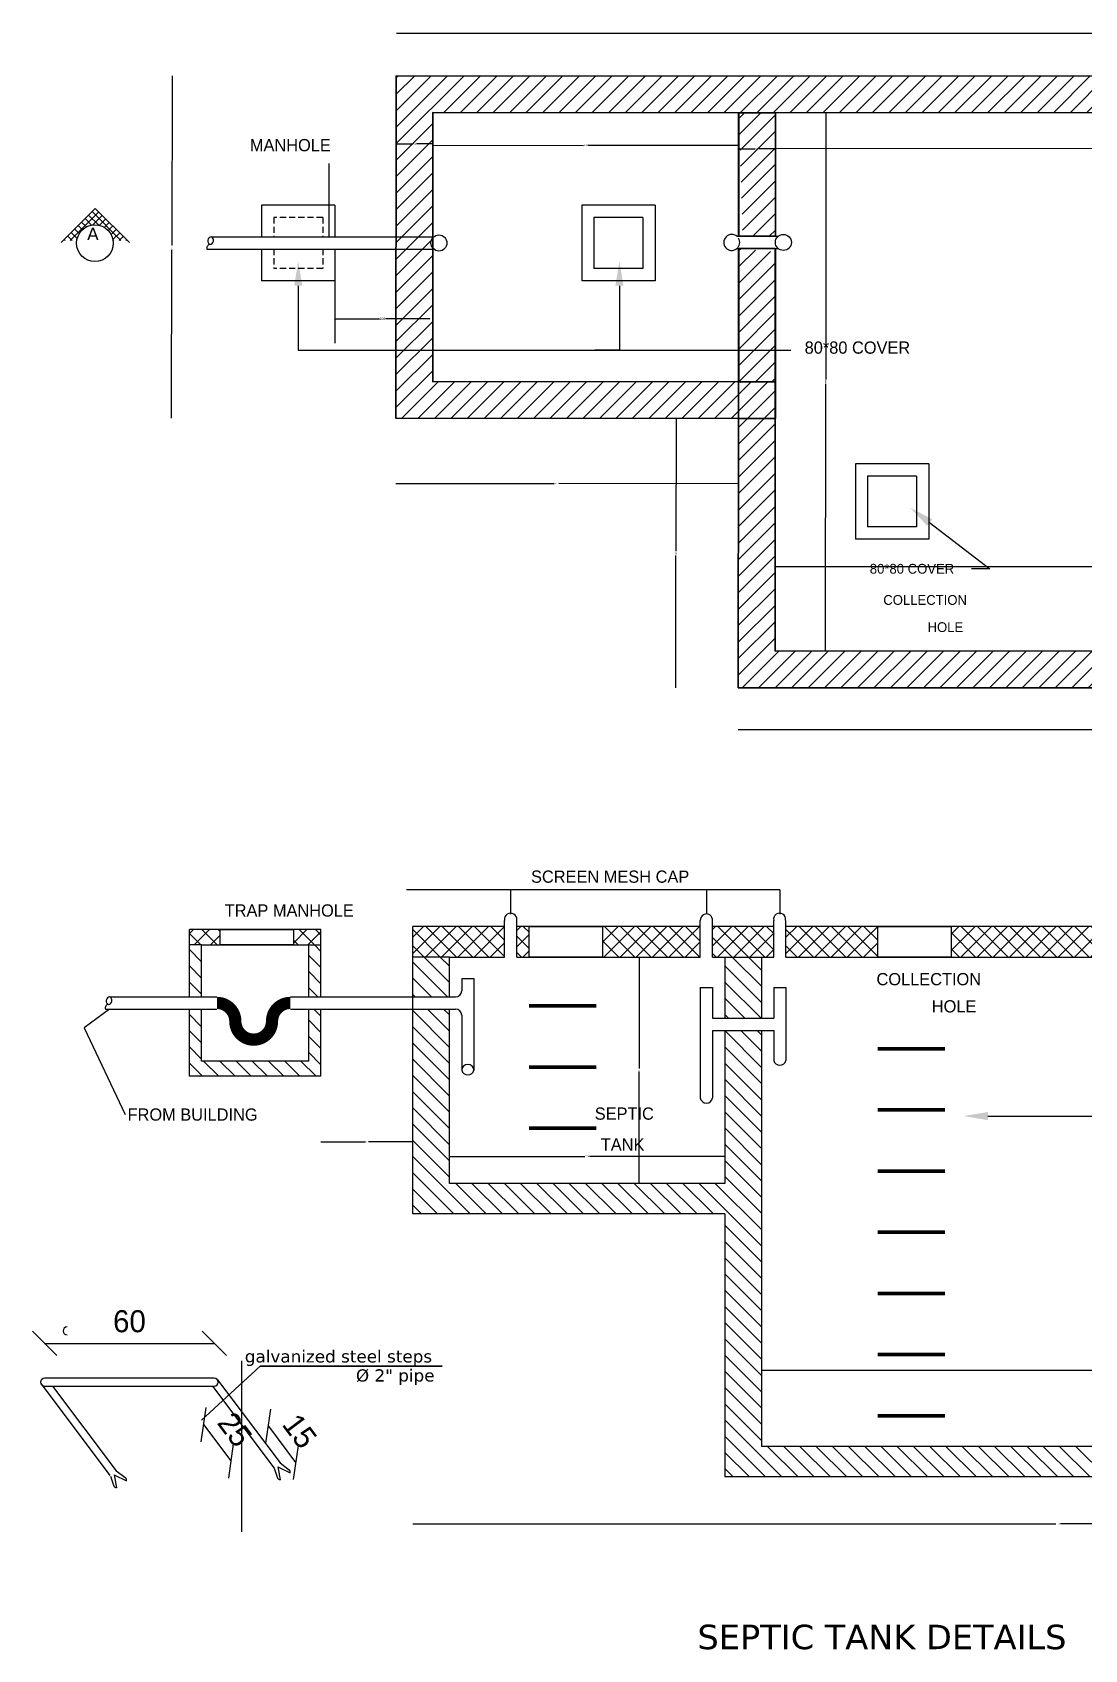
# Model space of a CAD drawing. Header units: millimetres. Extents: x 2969 to 3572, y -1471 to -565.
# Drawn here: x 3378.8 to 3464.8, y -696.8 to -564.6 of the extents above; entities that cross this region are included whole.
import ezdxf
from ezdxf.enums import TextEntityAlignment as Align

# ---------------------------------------------------------------- set-up
doc = ezdxf.new("R2010")
doc.units = ezdxf.units.MM
doc.linetypes.add('DASHED', pattern=[0.75, 0.5, -0.25])
doc.linetypes.add('Hidden', pattern=[71.4375, 47.625, -23.8125])
doc.layers.add('A-DETL-MLIN', color=7, linetype='Continuous', lineweight=35)
doc.layers.add('WALL', color=7, linetype='Continuous', lineweight=35)
for name, color, linetype in [('DIM', 4, 'Continuous'), ('HATCH', 8, 'Continuous'), ('PIPE', 1, 'Continuous'), ('SW', 8, 'Continuous'), ('TEXT', 7, 'Continuous'), ('TXT', 7, 'Continuous')]:
    doc.layers.add(name, color=color, linetype=linetype)
doc.styles.add('ROMANS', font='stylu.ttf')
doc.styles.add('style1-bil', font='arial.ttf')
doc.styles.add('VERDANA', font='verdana.ttf')
doc.dimstyles.new('book', dxfattribs={"dimtxt": 0.1, "dimasz": 0.04, "dimexe": 0.18, "dimexo": 0.0625, "dimgap": 0.04, "dimtad": 0, "dimzin": 0, "dimdsep": 46, "dimtxsty": 'style1-bil', "dimblk": 'ARCHTICK', "dimcen": 0.09, "dimse1": 1, "dimse2": 1, "dimclrd": 160, "dimclrt": 7, "dimadec": 0, "dimazin": 0, "dimtfac": 1, "dimtofl": 0, "dimtmove": 2, "dimatfit": 3, "dimfxl": 0.18, "dimtolj": 1, "dimtzin": 0, "dimlwd": 25, "dimarcsym": 0})
doc.dimstyles.new('naheel dim', dxfattribs={"dimtxt": 0.2, "dimasz": 0.12, "dimexe": 0.18, "dimexo": 0.0625, "dimgap": 0.04, "dimtad": 0, "dimzin": 0, "dimdsep": 46, "dimtxsty": 'style1-bil', "dimblk": 'ARCHTICK', "dimcen": 0.09, "dimse1": 1, "dimse2": 1, "dimclrd": 160, "dimclrt": 7, "dimadec": 0, "dimazin": 0, "dimtfac": 1, "dimtofl": 0, "dimtmove": 2, "dimatfit": 3, "dimfxl": 1, "dimtolj": 1, "dimtzin": 0, "dimlwd": 25, "dimarcsym": 0})
doc.dimstyles.new('PLAN DIN', dxfattribs={"dimtxt": 0.1, "dimasz": 0.04, "dimexe": 0.18, "dimexo": 0.0625, "dimgap": 0.04, "dimtad": 0, "dimdec": 0, "dimlfac": 100, "dimzin": 0, "dimdsep": 46, "dimtxsty": 'style1-bil', "dimblk": 'ARCHTICK', "dimcen": 0.09, "dimse1": 1, "dimse2": 1, "dimclrd": 160, "dimclrt": 7, "dimadec": 0, "dimazin": 0, "dimtfac": 1, "dimtdec": 0, "dimtofl": 0, "dimtmove": 2, "dimatfit": 3, "dimfxl": 0.18, "dimtolj": 1, "dimtzin": 0, "dimlwd": 25, "dimarcsym": 0})
doc.dimstyles.new('standard-01', dxfattribs={"dimtxt": 0.2, "dimasz": 0.12, "dimexe": 0.18, "dimexo": 0.0625, "dimgap": 0.04, "dimtad": 0, "dimzin": 0, "dimdsep": 46, "dimtxsty": 'style1-bil', "dimblk": 'ARCHTICK', "dimcen": 0.09, "dimse1": 1, "dimse2": 1, "dimclrd": 160, "dimclrt": 7, "dimadec": 0, "dimazin": 0, "dimtfac": 1, "dimtofl": 0, "dimtmove": 2, "dimatfit": 3, "dimfxl": 1, "dimtolj": 1, "dimtzin": 0, "dimlwd": 25, "dimarcsym": 2})
pattern_1 = [(45, (3436.5743, -593.1619), (-0.67352, 0.67352), [])]
pattern_2 = [(135, (758.5843, -1238.8432), (0.6629126, 0.6629126), [])]

# ---------------------------------------------------------------- blocks, each defined once
blk = doc.blocks.new('_ARCHTICK')
at = {"color": 0, "linetype": 'ByBlock', "const_width": 0.15}
blk.add_lwpolyline([(-0.5, -0.5), (0.5, 0.5)], dxfattribs=at)
blk = doc.blocks.new('*D2')
at = {"layer": 'Defpoints', "color": 0, "transparency": 16777216}
for p in [(3408.58, -564.65), (3525.59, -564.65), (3525.59, -564.65)]:
    blk.add_point(p, dxfattribs=at)
at = {"layer": 'WALL', "color": 160, "lineweight": 25, "transparency": 16777216}
for p, q in [((3408.58, -564.65), (3467.18, -564.65)), ((3525.59, -564.65), (3467.61, -564.65))]:
    blk.add_line(p, q, dxfattribs=at)
at = {"layer": 'WALL', "color": 160, "lineweight": 25, "transparency": 16777216, "xscale": 0.04, "yscale": 0.04, "zscale": 0.04, "rotation": 180}
blk.add_blockref('_ARCHTICK', (3408.58, -564.65), dxfattribs=at)
at = {"layer": 'WALL', "color": 160, "lineweight": 25, "transparency": 16777216, "xscale": 0.04, "yscale": 0.04, "zscale": 0.04}
blk.add_blockref('_ARCHTICK', (3525.59, -564.65), dxfattribs=at)
at = {"layer": 'WALL', "color": 7, "transparency": 16777216, "insert": (3467.39, -564.65), "char_height": 0.1, "attachment_point": 5, "style": 'style1-bil'}
blk.add_mtext('\\A1;11701', dxfattribs=at)
blk = doc.blocks.new('*D3')
at = {"layer": 'Defpoints', "color": 0, "transparency": 16777216}
for p in [(3390.25, -568.13), (3390.25, -568.13), (3390.21, -596.13)]:
    blk.add_point(p, dxfattribs=at)
at = {"layer": 'WALL', "color": 160, "lineweight": 25, "transparency": 16777216}
for p, q in [((3390.25, -568.13), (3390.23, -581.98)), ((3390.21, -596.13), (3390.23, -582.36))]:
    blk.add_line(p, q, dxfattribs=at)
at = {"layer": 'WALL', "color": 160, "lineweight": 25, "transparency": 16777216, "xscale": 0.04, "yscale": 0.04, "zscale": 0.04}
for p, rotation in [((3390.25, -568.13), 89.93582331459392), ((3390.21, -596.13), 269.9358233145939)]:
    blk.add_blockref('_ARCHTICK', p, dxfattribs=dict(at, rotation=rotation))
at = {"layer": 'WALL', "color": 7, "transparency": 16777216, "insert": (3390.23, -582.17), "char_height": 0.1, "attachment_point": 5, "rotation": 89.9358, "style": 'style1-bil'}
blk.add_mtext('\\A1;2800', dxfattribs=at)
blk = doc.blocks.new('*D4')
at = {"layer": 'Defpoints', "color": 0, "transparency": 16777216}
for p in [(3408.54, -601.45), (3408.54, -601.45), (3436.54, -601.48)]:
    blk.add_point(p, dxfattribs=at)
at = {"layer": 'WALL', "color": 160, "lineweight": 25, "transparency": 16777216}
for p, q in [((3408.54, -601.45), (3421.48, -601.46)), ((3436.54, -601.48), (3421.86, -601.46))]:
    blk.add_line(p, q, dxfattribs=at)
at = {"layer": 'WALL', "color": 160, "lineweight": 25, "transparency": 16777216, "xscale": 0.04, "yscale": 0.04, "zscale": 0.04}
for p, rotation in [((3408.54, -601.45), 179.9358233146051), ((3436.54, -601.48), 359.935823314605)]:
    blk.add_blockref('_ARCHTICK', p, dxfattribs=dict(at, rotation=rotation))
at = {"layer": 'WALL', "color": 7, "transparency": 16777216, "insert": (3421.67, -601.46), "char_height": 0.1, "attachment_point": 5, "rotation": 359.9358, "style": 'style1-bil'}
blk.add_mtext('\\A1;2800', dxfattribs=at)
blk = doc.blocks.new('*D5')
at = {"layer": 'Defpoints', "color": 0, "transparency": 16777216}
for p in [(3431.44, -596.16), (3431.44, -596.16), (3431.42, -618.16)]:
    blk.add_point(p, dxfattribs=at)
at = {"layer": 'WALL', "color": 160, "lineweight": 25, "transparency": 16777216}
for p, q in [((3431.44, -596.16), (3431.43, -606.97)), ((3431.42, -618.16), (3431.43, -607.35))]:
    blk.add_line(p, q, dxfattribs=at)
at = {"layer": 'WALL', "color": 160, "lineweight": 25, "transparency": 16777216, "xscale": 0.04, "yscale": 0.04, "zscale": 0.04}
for p, rotation in [((3431.44, -596.16), 89.93582331459663), ((3431.42, -618.16), 269.9358233145966)]:
    blk.add_blockref('_ARCHTICK', p, dxfattribs=dict(at, rotation=rotation))
at = {"layer": 'WALL', "color": 7, "transparency": 16777216, "insert": (3431.43, -607.16), "char_height": 0.1, "attachment_point": 5, "rotation": 89.9358, "style": 'style1-bil'}
blk.add_mtext('\\A1;2200', dxfattribs=at)
blk = doc.blocks.new('*D6')
at = {"layer": 'Defpoints', "color": 0, "transparency": 16777216}
for p in [(3436.52, -621.57), (3436.52, -621.57), (3514.85, -621.56)]:
    blk.add_point(p, dxfattribs=at)
at = {"layer": 'WALL', "color": 160, "lineweight": 25, "transparency": 16777216}
for p, q in [((3436.52, -621.57), (3475.05, -621.57)), ((3514.85, -621.56), (3475.43, -621.57))]:
    blk.add_line(p, q, dxfattribs=at)
at = {"layer": 'WALL', "color": 160, "lineweight": 25, "transparency": 16777216, "xscale": 0.04, "yscale": 0.04, "zscale": 0.04}
for p, rotation in [((3436.52, -621.57), 180.0034337931894), ((3514.85, -621.56), 0.003433793189469014)]:
    blk.add_blockref('_ARCHTICK', p, dxfattribs=dict(at, rotation=rotation))
at = {"layer": 'WALL', "color": 7, "transparency": 16777216, "insert": (3475.24, -621.57), "char_height": 0.1, "attachment_point": 5, "rotation": 0.0034, "style": 'style1-bil'}
blk.add_mtext('\\A1;7833', dxfattribs=at)
blk = doc.blocks.new('*D34')
at = {"layer": 'Defpoints', "color": 0, "transparency": 16777216}
for p in [(3411.31, -581.3), (3403.56, -584.65), (3411.31, -588)]:
    blk.add_point(p, dxfattribs=at)
at = {"layer": 'DIM', "color": 160, "lineweight": 25, "transparency": 16777216}
for p, q in [((3403.56, -588), (3407.19, -588)), ((3411.31, -588), (3407.69, -588))]:
    blk.add_line(p, q, dxfattribs=at)
at = {"layer": 'DIM', "color": 160, "lineweight": 25, "transparency": 16777216, "xscale": 0.12, "yscale": 0.12, "zscale": 0.12, "rotation": 180}
blk.add_blockref('_ARCHTICK', (3403.56, -588), dxfattribs=at)
at = {"layer": 'DIM', "color": 160, "lineweight": 25, "transparency": 16777216, "xscale": 0.12, "yscale": 0.12, "zscale": 0.12}
blk.add_blockref('_ARCHTICK', (3411.31, -588), dxfattribs=at)
at = {"layer": 'DIM', "color": 7, "transparency": 16777216, "insert": (3407.44, -588), "char_height": 0.2, "attachment_point": 5, "style": 'style1-bil'}
blk.add_mtext('\\A1;100', dxfattribs=at)
blk = doc.blocks.new('*D64')
at = {"layer": 'A-DETL-MLIN', "color": 160, "lineweight": 25, "transparency": 16777216}
for p, q in [((3408.57, -573.7), (3409.92, -573.7)), ((3411.57, -573.7), (3410.22, -573.7))]:
    blk.add_line(p, q, dxfattribs=at)
at = {"layer": 'Defpoints', "color": 0, "transparency": 16777216}
for p in [(3408.57, -572.94), (3411.57, -572.95), (3411.57, -573.7)]:
    blk.add_point(p, dxfattribs=at)
at = {"layer": 'A-DETL-MLIN', "color": 160, "lineweight": 25, "transparency": 16777216, "xscale": 0.04, "yscale": 0.04, "zscale": 0.04}
for p, rotation in [((3408.57, -573.7), 179.9358233146361), ((3411.57, -573.7), 359.935823314636)]:
    blk.add_blockref('_ARCHTICK', p, dxfattribs=dict(at, rotation=rotation))
at = {"layer": 'A-DETL-MLIN', "color": 7, "transparency": 16777216, "insert": (3410.07, -573.7), "char_height": 0.1, "attachment_point": 5, "rotation": 359.9358, "style": 'style1-bil'}
blk.add_mtext('\\A1;300', dxfattribs=at)
blk = doc.blocks.new('*D65')
at = {"layer": 'A-DETL-MLIN', "color": 160, "lineweight": 25, "transparency": 16777216}
for p, q in [((3411.57, -573.81), (3423.86, -573.82)), ((3436.54, -573.83), (3424.24, -573.82))]:
    blk.add_line(p, q, dxfattribs=at)
at = {"layer": 'Defpoints', "color": 0, "transparency": 16777216}
for p in [(3411.57, -572.95), (3436.54, -573.08), (3436.54, -573.83)]:
    blk.add_point(p, dxfattribs=at)
at = {"layer": 'A-DETL-MLIN', "color": 160, "lineweight": 25, "transparency": 16777216, "xscale": 0.04, "yscale": 0.04, "zscale": 0.04}
for p, rotation in [((3411.57, -573.81), 179.9358233146014), ((3436.54, -573.83), 359.9358233146013)]:
    blk.add_blockref('_ARCHTICK', p, dxfattribs=dict(at, rotation=rotation))
at = {"layer": 'A-DETL-MLIN', "color": 7, "transparency": 16777216, "insert": (3424.05, -573.82), "char_height": 0.1, "attachment_point": 5, "rotation": 359.9358, "style": 'style1-bil'}
blk.add_mtext('\\A1;2497', dxfattribs=at)
blk = doc.blocks.new('*D66')
at = {"layer": 'A-DETL-MLIN', "color": 160, "lineweight": 25, "transparency": 16777216}
for p, q in [((3436.54, -574.09), (3437.9, -574.09)), ((3439.56, -574.09), (3438.2, -574.09))]:
    blk.add_line(p, q, dxfattribs=at)
at = {"layer": 'Defpoints', "color": 0, "transparency": 16777216}
for p in [(3436.54, -573.08), (3439.56, -572.86), (3439.56, -574.09)]:
    blk.add_point(p, dxfattribs=at)
at = {"layer": 'A-DETL-MLIN', "color": 160, "lineweight": 25, "transparency": 16777216, "xscale": 0.04, "yscale": 0.04, "zscale": 0.04}
for p, rotation in [((3436.54, -574.09), 179.9358233146014), ((3439.56, -574.09), 359.9358233146013)]:
    blk.add_blockref('_ARCHTICK', p, dxfattribs=dict(at, rotation=rotation))
at = {"layer": 'A-DETL-MLIN', "color": 7, "transparency": 16777216, "insert": (3438.05, -574.09), "char_height": 0.1, "attachment_point": 5, "rotation": 359.9358, "style": 'style1-bil'}
blk.add_mtext('\\A1;302', dxfattribs=at)
blk = doc.blocks.new('*D67')
at = {"layer": 'A-DETL-MLIN', "color": 160, "lineweight": 25, "transparency": 16777216}
for p, q in [((3439.56, -574.05), (3480.53, -574.1)), ((3521.87, -574.15), (3480.89, -574.1))]:
    blk.add_line(p, q, dxfattribs=at)
at = {"layer": 'Defpoints', "color": 0, "transparency": 16777216}
for p in [(3521.87, -571.13), (3439.56, -572.86), (3521.87, -574.15)]:
    blk.add_point(p, dxfattribs=at)
at = {"layer": 'A-DETL-MLIN', "color": 160, "lineweight": 25, "transparency": 16777216, "xscale": 0.04, "yscale": 0.04, "zscale": 0.04}
for p, rotation in [((3439.56, -574.05), 179.9358233146014), ((3521.87, -574.15), 359.9358233146013)]:
    blk.add_blockref('_ARCHTICK', p, dxfattribs=dict(at, rotation=rotation))
at = {"layer": 'A-DETL-MLIN', "color": 7, "transparency": 16777216, "insert": (3480.71, -574.1), "char_height": 0.1, "attachment_point": 5, "rotation": 359.9358, "style": 'style1-bil'}
blk.add_mtext('\\A1;8231', dxfattribs=at)
blk = doc.blocks.new('*D71')
at = {"layer": 'A-DETL-MLIN', "color": 160, "lineweight": 25, "transparency": 16777216}
for p, q in [((3439.52, -608.25), (3475.8, -608.25)), ((3512.43, -608.25), (3476.15, -608.25))]:
    blk.add_line(p, q, dxfattribs=at)
at = {"layer": 'Defpoints', "color": 0, "transparency": 16777216}
for p in [(3439.52, -608.25), (3439.52, -615.16), (3512.43, -615.15)]:
    blk.add_point(p, dxfattribs=at)
at = {"layer": 'A-DETL-MLIN', "color": 160, "lineweight": 25, "transparency": 16777216, "xscale": 0.04, "yscale": 0.04, "zscale": 0.04}
for p, rotation in [((3439.52, -608.25), 180.0034398473416), ((3512.43, -608.25), 0.003439847341608626)]:
    blk.add_blockref('_ARCHTICK', p, dxfattribs=dict(at, rotation=rotation))
at = {"layer": 'A-DETL-MLIN', "color": 7, "transparency": 16777216, "insert": (3475.98, -608.25), "char_height": 0.1, "attachment_point": 5, "rotation": 0.0034, "style": 'style1-bil'}
blk.add_mtext('\\A1;7291', dxfattribs=at)
blk = doc.blocks.new('*D72')
at = {"layer": 'A-DETL-MLIN', "color": 160, "lineweight": 25, "transparency": 16777216}
for p, q in [((3443.69, -571.16), (3443.67, -592.97)), ((3443.65, -615.16), (3443.67, -593.35))]:
    blk.add_line(p, q, dxfattribs=at)
at = {"layer": 'Defpoints', "color": 0, "transparency": 16777216}
for p in [(3439.56, -571.16), (3443.69, -571.16), (3439.52, -615.16)]:
    blk.add_point(p, dxfattribs=at)
at = {"layer": 'A-DETL-MLIN', "color": 160, "lineweight": 25, "transparency": 16777216, "xscale": 0.04, "yscale": 0.04, "zscale": 0.04}
for p, rotation in [((3443.69, -571.16), 89.95437967757802), ((3443.65, -615.16), 269.9543796775781)]:
    blk.add_blockref('_ARCHTICK', p, dxfattribs=dict(at, rotation=rotation))
at = {"layer": 'A-DETL-MLIN', "color": 7, "transparency": 16777216, "insert": (3443.67, -593.16), "char_height": 0.1, "attachment_point": 5, "rotation": 89.9544, "style": 'style1-bil'}
blk.add_mtext('\\A1;4400', dxfattribs=at)
blk = doc.blocks.new('*D35')
at = {"layer": 'Defpoints', "color": 0, "transparency": 16777216}
for p in [(3438.42, -673.94), (3438.42, -679.94), (3512.4, -679.94)]:
    blk.add_point(p, dxfattribs=at)
at = {"layer": 'DIM', "color": 160, "lineweight": 25, "transparency": 16777216}
for p, q in [((3438.42, -673.94), (3475.26, -673.94)), ((3512.4, -673.94), (3475.56, -673.94))]:
    blk.add_line(p, q, dxfattribs=at)
at = {"layer": 'DIM', "color": 160, "lineweight": 25, "transparency": 16777216, "xscale": 0.04, "yscale": 0.04, "zscale": 0.04, "rotation": 180}
blk.add_blockref('_ARCHTICK', (3438.42, -673.94), dxfattribs=at)
at = {"layer": 'DIM', "color": 160, "lineweight": 25, "transparency": 16777216, "xscale": 0.04, "yscale": 0.04, "zscale": 0.04}
blk.add_blockref('_ARCHTICK', (3512.4, -673.94), dxfattribs=at)
at = {"layer": 'DIM', "color": 7, "transparency": 16777216, "insert": (3475.41, -673.94), "char_height": 0.1, "attachment_point": 5, "style": 'style1-bil'}
blk.add_mtext('\\A1;823', dxfattribs=at)
blk = doc.blocks.new('*D37')
at = {"layer": 'Defpoints', "color": 0, "transparency": 16777216}
for p in [(3428.92, -640.18), (3428.42, -658.68), (3428.92, -658.68)]:
    blk.add_point(p, dxfattribs=at)
at = {"layer": 'DIM', "color": 160, "lineweight": 25, "transparency": 16777216}
for p, q in [((3428.42, -640.18), (3428.42, -649.28)), ((3428.42, -658.68), (3428.42, -649.57))]:
    blk.add_line(p, q, dxfattribs=at)
at = {"layer": 'DIM', "color": 160, "lineweight": 25, "transparency": 16777216, "xscale": 0.04, "yscale": 0.04, "zscale": 0.04}
for p, rotation in [((3428.42, -640.18), 90), ((3428.42, -658.68), 270)]:
    blk.add_blockref('_ARCHTICK', p, dxfattribs=dict(at, rotation=rotation))
at = {"layer": 'DIM', "color": 7, "transparency": 16777216, "insert": (3428.42, -649.43), "char_height": 0.1, "attachment_point": 5, "rotation": 90, "style": 'style1-bil'}
blk.add_mtext('\\A1;190', dxfattribs=at)
blk = doc.blocks.new('*D38')
at = {"layer": 'Defpoints', "color": 0, "transparency": 16777216}
for p in [(3402.42, -651.93), (3409.9, -651.93), (3409.9, -655.28)]:
    blk.add_point(p, dxfattribs=at)
at = {"layer": 'DIM', "color": 160, "lineweight": 25, "transparency": 16777216}
for p, q in [((3402.42, -655.28), (3406.02, -655.28)), ((3409.9, -655.28), (3406.31, -655.28))]:
    blk.add_line(p, q, dxfattribs=at)
at = {"layer": 'DIM', "color": 160, "lineweight": 25, "transparency": 16777216, "xscale": 0.04, "yscale": 0.04, "zscale": 0.04, "rotation": 180}
blk.add_blockref('_ARCHTICK', (3402.42, -655.28), dxfattribs=at)
at = {"layer": 'DIM', "color": 160, "lineweight": 25, "transparency": 16777216, "xscale": 0.04, "yscale": 0.04, "zscale": 0.04}
blk.add_blockref('_ARCHTICK', (3409.9, -655.28), dxfattribs=at)
at = {"layer": 'DIM', "color": 7, "transparency": 16777216, "insert": (3406.16, -655.28), "char_height": 0.1, "attachment_point": 5, "style": 'style1-bil'}
blk.add_mtext('\\A1;100', dxfattribs=at)
blk = doc.blocks.new('_OBLIQUE')
at = {"color": 0, "linetype": 'ByBlock'}
blk.add_line((-0.5, -0.5), (0.5, 0.5), dxfattribs=at)
blk = doc.blocks.new('*D73')
at = {"layer": 'A-DETL-MLIN', "color": 160, "lineweight": 25, "transparency": 16777216}
for p, q in [((3412.92, -656.47), (3423.98, -656.47)), ((3435.42, -656.47), (3424.36, -656.47))]:
    blk.add_line(p, q, dxfattribs=at)
at = {"layer": 'Defpoints', "color": 0, "transparency": 16777216}
for p in [(3435.42, -656.47), (3412.92, -658.68), (3435.42, -658.68)]:
    blk.add_point(p, dxfattribs=at)
at = {"layer": 'A-DETL-MLIN', "color": 160, "lineweight": 25, "transparency": 16777216, "xscale": 0.04, "yscale": 0.04, "zscale": 0.04, "rotation": 180}
blk.add_blockref('_ARCHTICK', (3412.92, -656.47), dxfattribs=at)
at = {"layer": 'A-DETL-MLIN', "color": 160, "lineweight": 25, "transparency": 16777216, "xscale": 0.04, "yscale": 0.04, "zscale": 0.04}
blk.add_blockref('_ARCHTICK', (3435.42, -656.47), dxfattribs=at)
at = {"layer": 'A-DETL-MLIN', "color": 7, "transparency": 16777216, "insert": (3424.17, -656.47), "char_height": 0.1, "attachment_point": 5, "style": 'style1-bil'}
blk.add_mtext('\\A1;2250', dxfattribs=at)
blk = doc.blocks.new('*D74')
at = {"layer": 'A-DETL-MLIN', "color": 160, "lineweight": 25, "transparency": 16777216}
for p, q in [((3409.92, -686.51), (3462.48, -686.51)), ((3515.4, -686.51), (3462.85, -686.51))]:
    blk.add_line(p, q, dxfattribs=at)
at = {"layer": 'Defpoints', "color": 0, "transparency": 16777216}
for p in [(3409.92, -661.18), (3515.4, -661.18), (3515.4, -686.51)]:
    blk.add_point(p, dxfattribs=at)
at = {"layer": 'A-DETL-MLIN', "color": 160, "lineweight": 25, "transparency": 16777216, "xscale": 0.04, "yscale": 0.04, "zscale": 0.04, "rotation": 180}
blk.add_blockref('_ARCHTICK', (3409.92, -686.51), dxfattribs=at)
at = {"layer": 'A-DETL-MLIN', "color": 160, "lineweight": 25, "transparency": 16777216, "xscale": 0.04, "yscale": 0.04, "zscale": 0.04}
blk.add_blockref('_ARCHTICK', (3515.4, -686.51), dxfattribs=at)
at = {"layer": 'A-DETL-MLIN', "color": 7, "transparency": 16777216, "insert": (3462.66, -686.51), "char_height": 0.1, "attachment_point": 5, "style": 'style1-bil'}
blk.add_mtext('\\A1;1170', dxfattribs=at)

msp = doc.modelspace()

# ---------------------------------------------------------------- hatches: boundary and pattern name
at = {"layer": 'HATCH'}
h = msp.add_hatch(dxfattribs=at)
h.set_pattern_fill('ANSI31', color=256, scale=0.3, style=0)
h.set_pattern_definition([(45, (3408.54415, -618.1585), (-0.673519, 0.673519), [])])
h.paths.add_polyline_path([(3436.574, -571.159), (3521.873, -571.128), (3512.429, -615.154), (3439.523, -615.158), (3439.547, -593.162), (3411.548, -593.13), (3411.572, -571.131)], flags=16)
h.paths.add_polyline_path([(3436.575, -568.159), (3525.585, -568.127), (3514.853, -618.154), (3436.519, -618.158), (3436.544, -596.158), (3408.544, -596.127), (3408.576, -568.127)])
h = msp.add_hatch(dxfattribs=at)
h.set_pattern_fill('ANSI31', color=256, scale=0.3, style=0)
h.set_pattern_definition(pattern_1)
h.paths.add_polyline_path([(3439.558, -581.255), (3436.886, -581.255), (3436.574, -571.159), (3439.558, -571.159)])
h = msp.add_hatch(dxfattribs=at)
h.set_pattern_fill('ANSI31', color=256, scale=0.3, style=0)
h.set_pattern_definition(pattern_1)
h.paths.add_polyline_path([(3436.575, -582.255), (3439.548, -582.539), (3439.547, -593.162), (3436.574, -593.162)])
h = msp.add_hatch(dxfattribs=at)
h.set_pattern_fill('ANSI37', color=256, scale=7.5, style=0)
h.set_pattern_definition([(135, (758.5843, -1238.8432), (0.6629126, 0.6629126), []), (45, (758.5843, -1238.8432), (0.6629126, -0.6629126), [])])
h.paths.add_polyline_path([(3453.92, -637.676), (3515.404, -637.676), (3515.404, -640.176), (3512.404, -640.176), (3453.92, -640.176)])
h.paths.add_polyline_path([(3440.42, -637.676), (3447.92, -637.676), (3447.92, -640.176), (3440.42, -640.176)])
h.paths.add_polyline_path([(3434.42, -637.676), (3439.42, -637.676), (3439.42, -640.176), (3438.42, -640.176), (3434.42, -640.176)])
h.paths.add_polyline_path([(3425.42, -637.676), (3433.42, -637.676), (3433.42, -640.176), (3425.42, -640.176)])
h.paths.add_polyline_path([(3418.42, -637.676), (3419.42, -637.676), (3419.42, -640.176), (3418.42, -640.176)])
h.paths.add_polyline_path([(3409.92, -637.676), (3417.42, -637.676), (3417.42, -640.176), (3412.92, -640.176), (3409.92, -640.176)])
h.paths.add_polyline_path([(3400.17, -637.926), (3402.42, -637.926), (3402.42, -639.176), (3401.42, -639.176), (3400.17, -639.176)])
h.paths.add_polyline_path([(3391.67, -637.926), (3394.17, -637.926), (3394.17, -639.176), (3392.67, -639.176), (3391.67, -639.176)])
h = msp.add_hatch(dxfattribs=at)
h.set_pattern_fill('ANSI31', color=256, scale=7.5, style=0)
h.set_pattern_definition(pattern_2)
h.paths.add_polyline_path([(3435.42, -661.176), (3409.92, -661.176), (3409.92, -645.426), (3409.92, -644.426), (3412.92, -644.426), (3412.92, -645.926), (3412.92, -658.676), (3435.42, -658.676), (3435.42, -646.176), (3438.42, -646.176), (3438.42, -680.176), (3512.404, -680.176), (3512.404, -640.176), (3515.404, -640.176), (3515.404, -682.676), (3435.42, -682.676)])
h.paths.add_polyline_path([(3391.67, -644.426), (3392.67, -644.426), (3392.67, -648.676), (3401.42, -648.676), (3401.42, -644.426), (3402.42, -644.426), (3402.42, -649.926), (3391.67, -649.926)])
h.paths.add_polyline_path([(3391.67, -639.176), (3392.67, -639.176), (3392.67, -643.426), (3391.67, -643.426)])
h.paths.add_polyline_path([(3401.42, -639.176), (3402.42, -639.176), (3402.42, -643.426), (3401.42, -643.426)])
h.paths.add_polyline_path([(3409.92, -640.176), (3412.92, -640.176), (3412.92, -643.426), (3409.92, -643.426)])
h = msp.add_hatch(dxfattribs=at)
h.set_pattern_fill('ANSI31', color=256, scale=7.5, style=0)
h.set_pattern_definition(pattern_2)
h.paths.add_polyline_path([(3435.42, -640.176), (3438.42, -640.176), (3438.42, -645.176), (3435.42, -645.176)])
at = {"layer": 'TEXT'}
h = msp.add_hatch(dxfattribs=at)
h.set_pattern_fill('NET', color=256, scale=3.223326, angle=945, style=0)
h.set_pattern_definition([(45, (-21836.31308, -26101.26755), (-0.284904484, 0.284904484), []), (135, (-21836.31308, -26101.26755), (-0.284904484, -0.284904484), [])])
h.paths.add_polyline_path([(3382.06, -580.843), (3381.31, -581.592), (3382.06, -581.592)])
h.paths.add_polyline_path([(3383.027, -580.634), (3383.027, -579.876), (3382.06, -580.843), (3382.06, -581.592), (3382.466, -581.591, -0.191632)])
h.paths.add_polyline_path([(3383.95, -578.953), (3383.027, -579.876), (3383.027, -580.634, -0.1672042), (3383.95, -580.316)])
h.paths.add_polyline_path([(3383.95, -578.953), (3383.95, -580.316, -0.3702368), (3385.433, -581.589), (3386.585, -581.588)])

# ---------------------------------------------------------------- linework, layer by layer
at = {"color": 8}
for p, q in [((3403.063, -575.3, 0), (3403.063, -581.3, 0)), ((3456.92, -653.176), (3469.42, -653.176))]:
    msp.add_line(p, q, dxfattribs=at)
for p, q in [((3397.563, -578.718, 0), (3397.563, -581.3, 0)), ((3403.563, -578.718, 0), (3397.563, -578.718, 0)), ((3403.563, -578.718, 0), (3403.563, -581.3, 0)), ((3397.563, -582.3, 0), (3397.563, -584.881, 0)), ((3403.563, -582.3, 0), (3403.563, -584.881, 0)), ((3403.563, -584.881, 0), (3397.563, -584.881, 0)), ((3417.42, -640.176), (3417.42, -637.176)), ((3418.42, -640.176), (3418.42, -637.176)), ((3433.42, -640.176), (3433.42, -637.176)), ((3434.42, -640.176), (3434.42, -637.176)), ((3439.42, -640.176), (3439.42, -637.176)), ((3440.42, -640.176), (3440.42, -637.176)), ((3402.42, -637.926), (3391.67, -637.926)), ((3391.67, -643.426), (3391.67, -637.926)), ((3402.42, -643.426), (3402.42, -637.926)), ((3409.92, -650.426), (3409.92, -637.676)), ((3417.42, -637.676), (3409.92, -637.676)), ((3433.42, -637.676), (3418.42, -637.676)), ((3439.42, -637.676), (3434.42, -637.676)), ((3526.578, -637.676), (3440.42, -637.676)), ((3392.67, -639.176), (3401.42, -639.176)), ((3392.67, -643.426), (3392.67, -639.176)), ((3401.42, -643.426), (3401.42, -639.176)), ((3412.92, -643.426), (3412.92, -640.176)), ((3412.92, -640.176), (3417.42, -640.176)), ((3418.42, -640.176), (3433.42, -640.176)), ((3434.42, -640.176), (3435.42, -640.176)), ((3435.42, -640.176), (3435.42, -645.176)), ((3438.42, -640.176), (3438.42, -645.176)), ((3438.42, -640.176), (3439.42, -640.176)), ((3440.42, -640.176), (3512.404, -640.176)), ((3433.42, -642.676), (3433.42, -651.676)), ((3433.42, -642.676), (3434.42, -642.676)), ((3434.42, -642.676), (3434.42, -645.176)), ((3439.42, -642.676), (3440.42, -642.676)), ((3439.42, -642.676), (3439.42, -645.176)), ((3440.42, -642.676), (3440.42, -648.623)), ((3391.67, -649.926), (3391.67, -644.426)), ((3392.67, -648.676), (3392.67, -644.426)), ((3401.42, -648.676), (3401.42, -644.426)), ((3402.42, -649.926), (3402.42, -644.426)), ((3412.92, -658.676), (3412.92, -644.426)), ((3412.92, -645.926), (3412.92, -644.426)), ((3434.42, -645.176), (3439.42, -645.176)), ((3409.92, -661.176), (3409.92, -645.426)), ((3434.42, -646.176), (3439.42, -646.176)), ((3434.42, -646.176), (3434.42, -651.676)), ((3435.42, -646.176), (3435.42, -658.676)), ((3438.42, -646.176), (3438.42, -680.176)), ((3439.42, -646.176), (3439.42, -648.623)), ((3401.42, -648.676), (3392.67, -648.676)), ((3402.42, -649.926), (3391.67, -649.926)), ((3435.42, -658.676), (3412.92, -658.676)), ((3435.42, -661.176), (3409.92, -661.176)), ((3435.42, -661.176), (3435.42, -682.676)), ((3512.404, -680.176), (3438.42, -680.176)), ((3515.404, -682.676), (3435.42, -682.676))]:
    msp.add_line(p, q)
at = {"linetype": 'Hidden'}
for p, q in [((3429.731, -578.718, 0), (3423.731, -578.718, 0)), ((3423.731, -578.718, 0), (3423.731, -584.881, 0)), ((3429.731, -578.718, 0), (3429.731, -584.881, 0)), ((3424.731, -579.718, 0), (3424.731, -583.881, 0)), ((3428.731, -579.718, 0), (3424.731, -579.718, 0)), ((3428.731, -579.718, 0), (3428.731, -583.881, 0)), ((3428.731, -583.881, 0), (3424.731, -583.881, 0)), ((3429.731, -584.881, 0), (3423.731, -584.881, 0)), ((3452.088, -599.853), (3446.088, -599.853)), ((3446.088, -599.853), (3446.088, -606.016)), ((3452.088, -599.853), (3452.088, -606.016)), ((3451.088, -600.853), (3447.088, -600.853)), ((3447.088, -600.853), (3447.088, -605.016)), ((3451.088, -600.853), (3451.088, -605.016)), ((3451.088, -605.016), (3447.088, -605.016)), ((3452.088, -606.016), (3446.088, -606.016))]:
    msp.add_line(p, q, dxfattribs=at)
at = {"linetype": 'DASHED'}
for p, q in [((3398.563, -579.718, 0), (3398.563, -581.3, 0)), ((3402.563, -579.718, 0), (3398.563, -579.718, 0)), ((3402.563, -579.718, 0), (3402.563, -581.3, 0)), ((3398.563, -582.3, 0), (3398.563, -583.881, 0)), ((3402.563, -582.3, 0), (3402.563, -583.881, 0)), ((3402.563, -583.881, 0), (3398.563, -583.881, 0))]:
    msp.add_line(p, q, dxfattribs=at)
for points in [[(3400.17, -637.926), (3400.17, -639.176), (3394.17, -639.176), (3394.17, -637.926)], [(3425.42, -637.676), (3425.42, -640.176), (3419.42, -640.176), (3419.42, -637.676)], [(3453.92, -637.676), (3453.92, -640.176), (3447.92, -640.176), (3447.92, -637.676)]]:
    msp.add_lwpolyline(points, close=True)
at = {"const_width": 0.3}
for points in [[(3424.92, -644.176), (3419.42, -644.176)], [(3453.42, -647.676), (3447.92, -647.676)], [(3424.92, -649.176), (3419.42, -649.176)], [(3453.42, -652.676), (3447.92, -652.676)], [(3424.92, -654.176), (3419.42, -654.176)], [(3453.42, -657.676), (3447.92, -657.676)], [(3453.42, -662.676), (3447.92, -662.676)], [(3453.42, -667.676), (3447.92, -667.676)], [(3453.42, -672.676), (3447.92, -672.676)], [(3453.42, -677.676), (3447.92, -677.676)]]:
    msp.add_lwpolyline(points, dxfattribs=at)
for centre, radius, start, end in [((3417.923, -637.097), 0.51, 353.82311, 188.92767), ((3433.919, -637.151), 0.5, 352.77583, 182.86443), ((3439.901, -637.083), 0.491, 351.90937, 190.96317), ((3439.92, -648.51), 0.513, 192.81858, 347.18142), ((3433.92, -651.621), 0.503, 186.29448, 353.70552)]:
    msp.add_arc(centre, radius, start, end)
at = {"color": 8}
msp.add_solid([(3456.92, -652.843), (3456.92, -653.509), (3454.92, -653.176)], dxfattribs=at)
at = {"layer": 'A-DETL-MLIN'}
for points in [[(3436.575, -568.159), (3525.585, -568.127), (3514.853, -618.154), (3436.519, -618.158), (3436.544, -596.158), (3408.544, -596.127), (3408.576, -568.127), (3436.575, -568.159)], [(3436.574, -571.159), (3521.873, -571.128), (3512.429, -615.154), (3439.523, -615.158), (3439.547, -593.162), (3411.548, -593.13), (3411.572, -571.131)], [(3439.558, -581.255), (3436.575, -581.255), (3436.574, -571.159), (3439.558, -571.159)], [(3436.575, -582.255), (3439.548, -582.255), (3439.547, -593.162), (3436.574, -593.162)]]:
    msp.add_lwpolyline(points, close=True, dxfattribs=at)
for points in [[(3439.558, -581.255), (3439.557, -571.159), (3436.54, -571.159), (3436.542, -581.255)], [(3436.542, -582.255), (3436.544, -596.158), (3439.56, -596.158), (3439.559, -582.255)]]:
    msp.add_lwpolyline(points, dxfattribs=at)
at = {"layer": 'DIM', "color": 8}
for p, q in [((3400.563, -585.3, 0), (3400.563, -590.55, 0)), ((3426.813, -585.3, 0), (3426.813, -590.55, 0)), ((3400.563, -590.55, 0), (3440.813, -590.55, 0)), ((3452.159, -604.654), (3457.074, -608.434)), ((3439.92, -634.676), (3409.42, -634.676)), ((3417.92, -634.676), (3417.92, -636.676)), ((3433.92, -634.676), (3433.92, -636.676)), ((3439.92, -634.676), (3439.92, -636.676))]:
    msp.add_line(p, q, dxfattribs=at)
at = {"layer": 'DIM'}
for p, q in [((3426.813, -590.55, 0), (3424.813, -590.55, 0)), ((3457.074, -608.434), (3455.574, -608.434))]:
    msp.add_line(p, q, dxfattribs=at)
for points in [[(3400.896, -585.3, 0), (3400.229, -585.3, 0), (3400.563, -583.3, 0)], [(3427.146, -585.3, 0), (3426.479, -585.3, 0), (3426.813, -583.3, 0)], [(3452.362, -604.39), (3451.956, -604.918), (3450.574, -603.434)]]:
    msp.add_solid(points, dxfattribs=at)
at = {"layer": 'HATCH'}
for p, q in [((3392.67, -639.176), (3391.67, -639.176)), ((3401.42, -639.176), (3402.42, -639.176)), ((3412.92, -640.176), (3409.92, -640.176)), ((3434.42, -640.176), (3438.42, -640.176)), ((3395.929, -673.176), (3395.929, -687.161)), ((3379.546, -675.077), (3385.178, -682.564)), ((3380.491, -675.253), (3385.697, -682.174)), ((3393.543, -675.253), (3398.586, -681.957)), ((3393.971, -674.741), (3399.073, -681.525)), ((3385.697, -682.174), (3386.468, -682.76)), ((3398.586, -681.957), (3398.87, -682.777)), ((3398.898, -681.843), (3399.904, -682.333)), ((3398.898, -681.843), (3399.075, -682.909)), ((3399.073, -681.525), (3399.844, -682.112)), ((3385.209, -682.606), (3385.493, -683.426)), ((3385.521, -682.492), (3386.527, -682.982)), ((3385.521, -682.492), (3385.698, -683.558))]:
    msp.add_line(p, q, dxfattribs=at)
at = {"layer": 'HATCH', "color": 8}
for p, q in [((3379.835, -671.759), (3393.705, -671.759)), ((3392.83, -678.4), (3395.054, -681.37)), ((3398.128, -678.525), (3400.351, -681.495))]:
    msp.add_line(p, q, dxfattribs=at)
at = {"layer": 'HATCH'}
for centre, start, end in [((3381.668, -670.738), 90, 270), ((3379.835, -674.928), 90, 270), ((3393.705, -674.928), 270, 90), ((3399.581, -682.302), 354.42913, 38.07911), ((3385.757, -683.235), 215.82079, 259.34855), ((3386.204, -682.95), 354.42913, 38.07911), ((3399.133, -682.587), 215.82079, 259.34855)]:
    msp.add_arc(centre, 0.325, start, end, dxfattribs=at)
at = {"layer": 'PIPE'}
for p, q in [((3413.92, -641.926), (3413.92, -642.926)), ((3413.92, -641.926), (3414.92, -641.926)), ((3414.92, -641.926), (3414.92, -649.426)), ((3385.17, -643.426), (3393.92, -643.426)), ((3399.92, -643.426), (3413.42, -643.426)), ((3384.803, -644.426), (3393.92, -644.426)), ((3399.92, -644.426), (3413.42, -644.426)), ((3413.92, -644.926), (3413.92, -649.426))]:
    msp.add_line(p, q, dxfattribs=at)
at = {"layer": 'PIPE', "const_width": 1}
msp.add_lwpolyline([(3393.92, -643.926, -0.4142136), (3395.42, -645.426, 0.4142136), (3396.92, -646.926, 0.4142136), (3398.42, -645.426, -0.4142136), (3399.92, -643.926, 9.1097722)], format="xyb", dxfattribs=at)
at = {"layer": 'PIPE'}
for centre, radius, start, end in [((3413.42, -642.926), 0.5, 270, 0), ((3413.42, -644.926), 0.5, 0, 90), ((3414.42, -649.293), 0.517, 194.91812, 345.08188)]:
    msp.add_arc(centre, radius, start, end, dxfattribs=at)
at = {"layer": 'SW'}
for p, q in [((3393.471, -581.3, 0), (3411.638, -581.3, 0)), ((3436.413, -581.255), (3439.781, -581.255)), ((3393.104, -582.3, 0), (3411.635, -582.3, 0)), ((3436.413, -582.255), (3439.781, -582.255)), ((3403.563, -584.651, 0), (3403.563, -590.001, 0)), ((3397.46, -673.633), (3392.663, -678.044)), ((3412.318, -673.633), (3397.46, -673.633)), ((3412.333, -673.643), (3397.475, -673.643))]:
    msp.add_line(p, q, dxfattribs=at)
for points in [[(3393.705, -674.604), (3379.835, -674.604)], [(3379.835, -675.253), (3393.705, -675.253)]]:
    msp.add_lwpolyline(points, dxfattribs=at)
for centre in [(3412.06, -581.801, 0), (3440.205, -581.755)]:
    msp.add_circle(centre, 0.655, dxfattribs=at)
for centre, radius, start, end in [((3393.502, -581.628, 0), 0.33, 95.36452, 244.34253), ((3393.293, -581.59, 0), 0.341, 281.1761, 58.53094), ((3435.99, -581.755), 0.655, 49.72178, 32.54472), ((3393.368, -582.205, 0), 0.28, 91.84225, 199.70531), ((3385.201, -643.754), 0.33, 95.36452, 244.34253), ((3384.992, -643.717), 0.341, 281.1761, 58.53094), ((3385.067, -644.331), 0.28, 91.84225, 199.70531), ((3414.42, -649.453), 0.501, 3.15966, 176.84034)]:
    msp.add_arc(centre, radius, start, end, dxfattribs=at)
at = {"layer": 'TEXT'}
for p in [(3381.191, -581.765), (3386.762, -581.765)]:
    msp.add_line(p, (3383.977, -578.979), dxfattribs=at)
msp.add_circle((3383.95, -581.817), 1.501, dxfattribs=at)

# ---------------------------------------------------------------- block references
at = {"layer": 'HATCH', "color": 8, "xscale": -2.000000000001212, "yscale": 2.000000000001212, "zscale": 2.000000000001212}
for p in [(3379.835, -671.759), (3393.705, -671.759)]:
    msp.add_blockref('_OBLIQUE', p, dxfattribs=at)
at = {"layer": 'HATCH', "color": 8, "xscale": -2.000000000001259, "yscale": 2.000000000001212, "zscale": 2.000000000001212}
for p, rotation in [((3392.83, -678.4), 306.812948905346), ((3398.128, -678.525), 306.812948905346), ((3395.054, -681.37), 126.8129489053461), ((3400.351, -681.495), 126.8129489053461)]:
    msp.add_blockref('_OBLIQUE', p, dxfattribs=dict(at, rotation=rotation))

# ---------------------------------------------------------------- texts
at = {"style": 'ROMANS'}
msp.add_text('80*80 COVER', height=0.8, dxfattribs=at).set_placement((3447.269, -608.434), align=Align.MIDDLE_LEFT)
for s, p in [('COLLECTION', (3448.372, -611.383)), ('HOLE', (3451.99, -613.604))]:
    msp.add_text(s, height=0.8, dxfattribs=at).set_placement(p)
at = {"layer": 'HATCH', "color": 7, "insert": (3386.77, -669.959), "char_height": 1.8, "attachment_point": 5, "style": 'ROMANS'}
msp.add_mtext('\\A1;60', dxfattribs=at)
at = {"layer": 'HATCH', "color": 7, "char_height": 1.8, "attachment_point": 5, "rotation": 306.81295, "style": 'ROMANS'}
for s, insert in [('\\A1;25', (3395.383, -678.806)), ('\\A1;15', (3400.68, -678.932))]:
    msp.add_mtext(s, dxfattribs=dict(at, insert=insert))
at = {"layer": 'TEXT', "style": 'ROMANS'}
for s, p in [('MANHOLE', (3396.61, -574.3, 0)), ('SCREEN MESH CAP', (3419.586, -634.1)), ('TRAP MANHOLE', (3394.553, -636.866)), ('COLLECTION', (3447.818, -642.481)), ('HOLE', (3452.336, -644.702)), ('SEPTIC', (3424.793, -653.472)), ('TANK', (3425.287, -656.005))]:
    msp.add_text(s, height=1, dxfattribs=at).set_placement(p)
msp.add_text('80*80 COVER', height=1, dxfattribs=at).set_placement((3441.947, -590.351, 0), align=Align.MIDDLE_LEFT)
at = {"layer": 'TEXT', "insert": (3386.618, -653.058), "char_height": 1, "attachment_point": 4, "style": 'ROMANS'}
msp.add_mtext('FROM BUILDING', dxfattribs=at)
at = {"layer": 'TXT', "style": 'VERDANA'}
for s, height, p in [('A', 1, (3383.313, -581.545)), (' SEPTIC TANK DETAILS', 2, (3432.314, -696.756))]:
    msp.add_text(s, height=height, dxfattribs=at).set_placement(p)
for s, p in [('galvanized steel steps', (3396.197, -672.819)), ('%%C 2" pipe', (3405.28, -674.378))]:
    msp.add_text(s, height=1, dxfattribs=at).set_placement(p, align=Align.MIDDLE_LEFT)

# ---------------------------------------------------------------- dimensions: what is measured, and where the dimension line sits
at = {"layer": 'A-DETL-MLIN'}
for p1, p2, distance, picture, middle in [((3439.523, -615.158), (3439.558, -571.159), -4.131, '*D72', (3443.671, -593.162)), ((3408.57, -572.942), (3411.57, -572.945), -0.757, '*D64', (3410.069, -573.701)), ((3512.429, -615.154), (3439.523, -615.158), -6.905, '*D71', (3475.975, -608.251)), ((3412.92, -658.676), (3435.42, -658.676), 2.205, '*D73', (3424.17, -656.471))]:
    dim = msp.add_aligned_dim(p1=p1, p2=p2, distance=distance, dimstyle='PLAN DIN', dxfattribs=at)
    dim.commit()
    dim.dimension.update_dxf_attribs({"geometry": picture, "text_midpoint": middle})
for base, p1, p2, picture, middle in [((3521.87, -574.145), (3439.558, -572.86), (3521.873, -571.128), '*D67', (3480.713, -574.099)), ((3436.54, -573.833), (3411.57, -572.945), (3436.541, -573.076), '*D65', (3424.055, -573.819)), ((3439.557, -574.094), (3436.541, -573.076), (3439.558, -572.86), '*D66', (3438.048, -574.092))]:
    dim = msp.add_linear_dim(base=base, p1=p1, p2=p2, angle=179.93582, dimstyle='PLAN DIN', dxfattribs=at)
    dim.commit()
    dim.dimension.update_dxf_attribs({"geometry": picture, "text_midpoint": middle})
dim = msp.add_linear_dim(base=(3515.404, -686.506), p1=(3409.92, -661.176), p2=(3515.404, -661.176), text='1170', dimstyle='PLAN DIN', dxfattribs=at)
dim.commit()
dim.dimension.update_dxf_attribs({"geometry": '*D74', "text_midpoint": (3462.662, -686.506)})
at = {"layer": 'DIM'}
for base, p1, p2, angle, text, dimstyle, picture, middle in [((3411.313, -588.004, 0), (3403.563, -584.651, 0), (3411.313, -581.3, 0), 180, '100', 'standard-01', '*D34', (3407.438, -588.004, 0)), ((3428.42, -658.676), (3428.92, -640.176), (3428.92, -658.676), 90, '190', 'book', '*D37', (3428.42, -649.426)), ((3409.904, -655.279), (3402.42, -651.926), (3409.904, -651.926), 180, '100', 'book', '*D38', (3406.162, -655.279)), ((3438.42, -673.939), (3512.404, -679.939), (3438.42, -679.939), 180, '823', 'book', '*D35', (3475.412, -673.939))]:
    dim = msp.add_linear_dim(base=base, p1=p1, p2=p2, angle=angle, text=text, dimstyle=dimstyle, override={"dimdec": 0, "dimlfac": 100}, dxfattribs=at)
    dim.commit()
    dim.dimension.update_dxf_attribs({"geometry": picture, "text_midpoint": middle})
at = {"layer": 'WALL'}
for base, p1, p2, angle, picture, middle in [((3525.585, -564.646), (3408.576, -564.646), (3525.585, -564.646), 0, '*D2', (3467.392, -564.646)), ((3390.245, -568.127), (3390.214, -596.127), (3390.245, -568.127), 89.93582, '*D3', (3390.23, -582.172)), ((3431.443, -596.158), (3431.418, -618.158), (3431.443, -596.158), 89.93582, '*D5', (3431.43, -607.158)), ((3408.544, -601.446), (3436.544, -601.478), (3408.544, -601.446), 179.93582, '*D4', (3421.669, -601.461)), ((3436.519, -621.569), (3514.853, -621.565), (3436.519, -621.569), 180.00343, '*D6', (3475.24, -621.567))]:
    dim = msp.add_linear_dim(base=base, p1=p1, p2=p2, angle=angle, dimstyle='PLAN DIN', dxfattribs=at)
    dim.commit()
    dim.dimension.update_dxf_attribs({"geometry": picture, "text_midpoint": middle, "dimtype": 129})

# ---------------------------------------------------------------- leaders
msp.add_leader([(3385.152, -644.432), (3383.069, -645.973), (3386.418, -653.058)], dimstyle='naheel dim', override={"dimfxl": 1.25, "dimfxlon": 1, "dimarcsym": 2}, dxfattribs=at)

doc.saveas('drawing.dxf')
